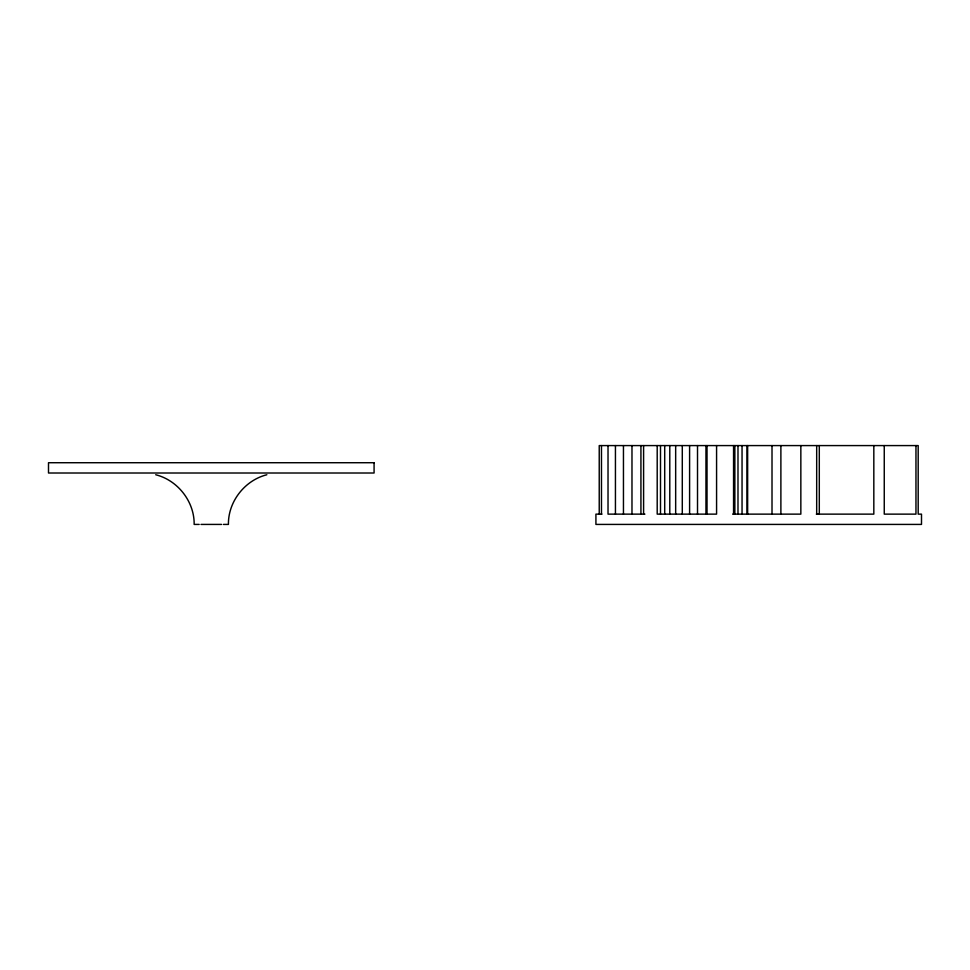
<?xml version="1.0" encoding="UTF-8"?>
<svg xmlns="http://www.w3.org/2000/svg" width="970" height="970" viewBox="0 0 970 970"><rect width="100%" height="100%" fill="white"/><g stroke="black" fill="none" stroke-linecap="round" stroke-linejoin="round"><path stroke-width="1.45" d="M266.859 474.754C244.804 480.247 228.083 501.635 228.423 524.418L223.403 524.418M601.958 514.136L595.919 514.136L595.919 524.418L921.5 524.418L921.5 514.136L918.19 514.136L918.19 445.582L599.23 445.582L599.23 514.136M644.904 514.136L608.02 514.136L608.02 445.582M732.641 514.136L800.844 514.136L800.844 445.582M816.34 514.136L873.824 514.136L873.824 445.582M199.177 524.418L194.158 524.418C194.497 501.635 177.777 480.247 155.721 474.754M201.008 524.418L221.572 524.418M915.959 445.582L915.959 514.136L884.252 514.136L884.252 445.582M819.298 445.582L819.298 514.136M816.679 445.582L816.679 514.136M780.886 445.582L780.886 514.136M772.011 445.582L772.011 514.003M747.64 445.582L747.64 514.136M746.973 445.582L746.973 514.136M742.05 445.582L742.05 514.136M737.988 445.582L737.988 514.136M734.848 445.582L734.848 514.136M733.562 445.582L733.562 514.136M716.575 445.582L716.575 514.136L657.199 514.136L657.199 445.582M707.021 445.582L707.021 514.136M705.954 445.582L705.954 514.136M697.515 445.582L697.515 514.136M689.597 445.582L689.597 514.136M682.286 445.582L682.286 514.136M675.666 445.582L675.666 514.136M669.785 445.582L669.785 514.136M664.705 445.582L664.705 514.136M660.497 445.582L660.497 514.136M643.595 445.582L643.595 514.136M640.928 445.582L640.928 514.136M631.979 445.582L631.979 514.136M623.455 445.582L623.455 514.136M615.441 445.582L615.441 514.136M601.473 445.582L601.473 514.136M374.08 462.726L48.5 462.726L48.5 473.008L374.08 473.008L374.08 462.726"/></g></svg>
